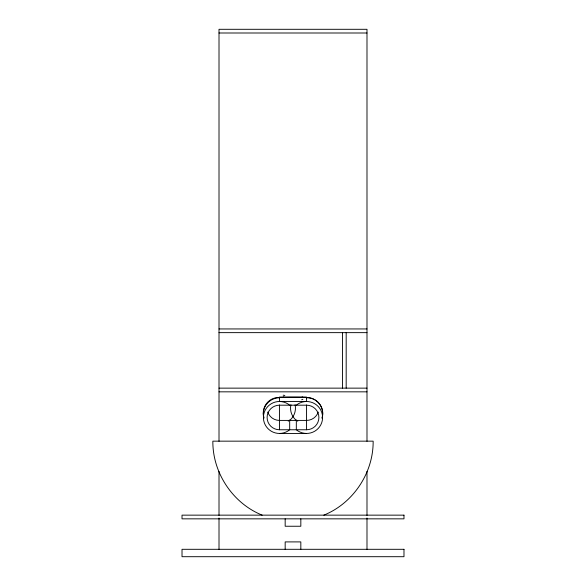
<?xml version="1.0" encoding="UTF-8"?>
<svg xmlns="http://www.w3.org/2000/svg" width="586" height="586" viewBox="0 0 586 586"><rect width="100%" height="100%" fill="white"/><g stroke="black" fill="none" stroke-linecap="round" stroke-linejoin="round"><path stroke-width="0.88" d="M323.831 515.145C353.197 503.323 373.48 472.792 373.15 441.155L212.85 441.155C212.52 472.792 232.803 503.323 262.169 515.145M301.285 397.469L302.72 396.993M219.01 32.999L366.99 32.999M219.01 328.944L366.99 328.944M219.01 332.643L366.99 332.643M219.01 388.137L366.99 388.137M219.01 391.836L366.99 391.836M279.434 429.758L306.566 429.758A12.328 12.284 0 0 0 318.894 417.474A12.328 12.284 0 0 0 306.566 405.19L279.434 405.19A12.328 12.284 0 0 0 267.106 417.474A12.328 12.284 0 0 0 279.434 429.758L279.434 404.941M279.434 433.442L306.566 433.442M283.28 396.993L284.715 397.469M366.99 441.273L366.99 29.3L219.01 29.3L219.01 441.273M366.99 471.459L366.99 515.431M366.99 517.987L366.99 549.302M346.18 332.643L346.18 388.137M342.48 332.643L342.48 388.137M306.566 404.941L306.566 429.758M300.83 518.844L300.83 526.243L285.17 526.243L285.17 518.844M300.83 549.302L300.83 541.904L285.17 541.904L285.17 549.302M219.01 471.459L219.01 515.431M219.01 517.987L219.01 549.302M296.318 405.19A16.027 15.969 0 0 1 318.242 406.538A16.027 15.969 0 0 1 318.242 428.417A16.027 15.969 0 0 1 296.318 429.758L296.318 420.411A16.027 15.969 0 0 1 290.912 404.692M289.682 405.19A16.027 15.969 0 0 0 267.758 406.538A16.027 15.969 0 0 0 267.758 428.417A16.027 15.969 0 0 0 289.682 429.758L289.682 420.411A16.027 15.969 0 0 0 295.088 404.692M297.791 421.173A16.027 15.969 0 0 1 296.26 420.037M318.235 412.09A12.328 12.284 0 0 1 306.566 420.411L279.434 420.411A12.328 12.284 0 0 1 267.765 412.09M301.702 399.747A15.5 9.691 -32.5 0 1 302.867 399.308M289.74 420.037A16.027 15.969 0 0 1 288.209 421.173M283.192 395.198A15.5 13.808 51.3 0 1 284.833 395.506M279.434 397.411A110.564 9.64 0 0 1 306.566 397.411M263.883 418.287A16.071 15.778 -39.8 0 1 279.434 397.769M306.566 397.762A16.071 15.793 -40 0 1 321.97 418.243M306.566 397.447A16.071 15.778 39.8 0 1 322.219 417.576M263.912 417.54A16.071 15.793 40 0 1 279.434 397.44M306.566 401.505L279.434 401.505L279.434 397.088A110.564 9.64 0 0 1 306.566 397.088L306.566 401.505M403.981 515.145L182.019 515.145L182.019 518.844L403.981 518.844L403.981 515.145M403.981 549.302L182.019 549.302L182.019 556.7L403.981 556.7L403.981 549.302"/></g></svg>
